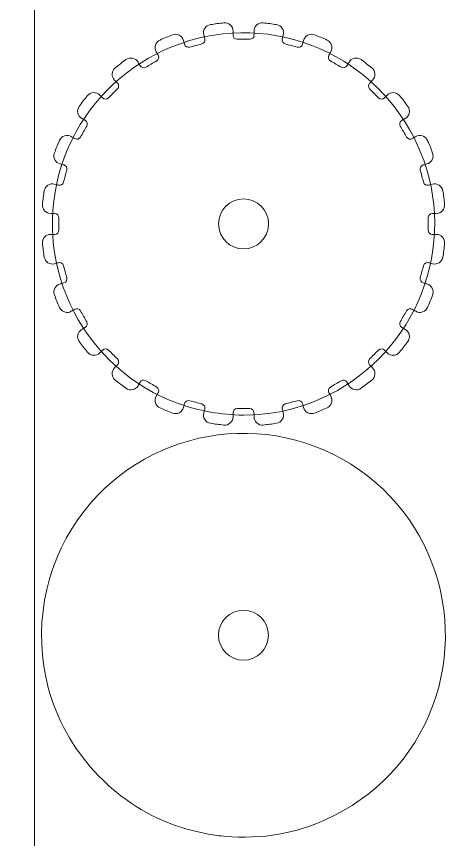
# Model space of a CAD drawing. Header units: centimetres. Extents: x -36.5 to 33.1, y -48.3 to 44.1.
# Drawn here: x -13.95 to -7.68, y -1.75 to 10.11 of the extents above; entities that cross this region are included whole.
import ezdxf

# ---------------------------------------------------------------- set-up
doc = ezdxf.new("R2010")
doc.units = ezdxf.units.CM
doc.header["$MEASUREMENT"] = 0
doc.layers.add('Camada 1', color=7, linetype='Continuous')

msp = doc.modelspace()

# ---------------------------------------------------------------- linework, layer by layer
at = {"layer": 'Camada 1', "color": 2, "lineweight": 20}
for points in [[(-36.4923, -13.5388), (-36.4923, -13.5388), (-13.6923, -13.5388), (-13.6923, -13.5388), (-13.6923, -13.5388), (-13.6923, -13.5388), (-13.6923, 21.2612), (-13.6923, 21.2612), (-13.6923, 21.2612), (-13.6923, 21.2612), (-36.4923, 21.2612), (-36.4923, 21.2612), (-36.4923, 21.2612), (-36.4923, 21.2612), (-36.4923, -13.5388), (-36.4923, -13.5388), (-36.4923, -13.5388), (-36.4923, -13.5388), (-36.4923, -13.5388), (-36.4923, -13.5388)], [(-13.6923, -13.5388), (-13.6923, -13.5388), (9.1077, -13.5388), (9.1077, -13.5388), (9.1077, -13.5388), (9.1077, -13.5388), (9.1077, 21.2612), (9.1077, 21.2612), (9.1077, 21.2612), (9.1077, 21.2612), (-13.6923, 21.2612), (-13.6923, 21.2612), (-13.6923, 21.2612), (-13.6923, 21.2612), (-13.6923, -13.5388), (-13.6923, -13.5388), (-13.6923, -13.5388), (-13.6923, -13.5388), (-13.6923, -13.5388), (-13.6923, -13.5388)]]:
    msp.add_open_spline(points, degree=3, knots=[0, 0, 0, 0, 0.16666667, 0.16666667, 0.16666667, 0.16666667, 0.33333333, 0.33333333, 0.33333333, 0.33333333, 0.5, 0.5, 0.5, 0.5, 0.66666667, 0.66666667, 0.66666667, 0.66666667, 1, 1, 1, 1], dxfattribs=at)
at = {"layer": 'Camada 1', "color": 140, "lineweight": 9}
msp.add_open_spline([(-11.16208, 4.40577), (-11.32554, 4.44226), (-11.46384, 4.4717), (-11.62416, 4.53021), (-11.62416, 4.53021), (-12.95998, 5.01777), (-13.71131, 6.45594), (-13.34044, 7.83276), (-13.34044, 7.83276), (-12.97033, 9.20672), (-11.60124, 10.07856), (-10.19975, 9.82932), (-10.19975, 9.82932), (-8.79989, 9.58038), (-7.81162, 8.29195), (-7.93733, 6.8752), (-7.93733, 6.8752), (-8.06288, 5.46028), (-9.25976, 4.36228), (-10.68091, 4.36315), (-10.68091, 4.36315), (-10.853, 4.36326), (-10.99471, 4.38348), (-11.16208, 4.40577)], degree=3, knots=[0, 0, 0, 0, 0.14285714, 0.14285714, 0.14285714, 0.14285714, 0.28571429, 0.28571429, 0.28571429, 0.28571429, 0.42857143, 0.42857143, 0.42857143, 0.42857143, 0.57142857, 0.57142857, 0.57142857, 0.57142857, 0.71428571, 0.71428571, 0.71428571, 0.71428571, 1, 1, 1, 1], dxfattribs=at)
at = {"layer": 'Camada 1', "color": 250, "lineweight": 9}
msp.add_open_spline([(-9.45127, 9.54854), (-9.44171, 9.56522), (-9.43216, 9.58192), (-9.4226, 9.5986), (-9.4226, 9.5986), (-9.40487, 9.62955), (-9.40157, 9.66133), (-9.41256, 9.69525), (-9.41256, 9.69525), (-9.42356, 9.7292), (-9.44485, 9.75296), (-9.47738, 9.76764), (-9.47738, 9.76764), (-9.5367, 9.7944), (-9.59686, 9.81932), (-9.65773, 9.84234), (-9.65773, 9.84234), (-9.69106, 9.85494), (-9.72302, 9.85316), (-9.75475, 9.83696), (-9.75475, 9.83696), (-9.78653, 9.82074), (-9.80663, 9.79594), (-9.81598, 9.76152), (-9.81598, 9.76152), (-9.821, 9.74298), (-9.82604, 9.72444), (-9.83107, 9.70588), (-9.83107, 9.70588), (-9.8397, 9.67405), (-9.87265, 9.65509), (-9.90451, 9.66362), (-9.90451, 9.66362), (-9.96298, 9.67928), (-10.02144, 9.69495), (-10.0799, 9.71061), (-10.0799, 9.71061), (-10.11176, 9.71914), (-10.13082, 9.75204), (-10.12238, 9.78392), (-10.12238, 9.78392), (-10.11746, 9.80251), (-10.11256, 9.82111), (-10.10764, 9.83971), (-10.10764, 9.83971), (-10.09853, 9.8742), (-10.10357, 9.90572), (-10.12297, 9.93565), (-10.12297, 9.93565), (-10.14238, 9.9656), (-10.16908, 9.98304), (-10.2043, 9.9888), (-10.2043, 9.9888), (-10.26853, 9.9993), (-10.33308, 10.0078), (-10.39784, 10.01428), (-10.39784, 10.01428), (-10.43329, 10.01782), (-10.46371, 10.00783), (-10.49017, 9.98397), (-10.49017, 9.98397), (-10.51667, 9.96006), (-10.52968, 9.93092), (-10.52978, 9.89523), (-10.52978, 9.89523), (-10.52984, 9.87602), (-10.5299, 9.8568), (-10.52996, 9.83757), (-10.52996, 9.83757), (-10.53007, 9.8046), (-10.55699, 9.77776), (-10.58996, 9.77776), (-10.58996, 9.77776), (-10.65049, 9.77776), (-10.71101, 9.77776), (-10.77154, 9.77776), (-10.77154, 9.77776), (-10.80451, 9.77776), (-10.83143, 9.8046), (-10.83154, 9.83757), (-10.83154, 9.83757), (-10.8316, 9.85681), (-10.83167, 9.87604), (-10.83173, 9.89528), (-10.83173, 9.89528), (-10.83185, 9.93097), (-10.84487, 9.96009), (-10.87136, 9.98398), (-10.87136, 9.98398), (-10.89781, 10.00784), (-10.92822, 10.01782), (-10.96367, 10.01428), (-10.96367, 10.01428), (-11.02843, 10.0078), (-11.09299, 9.9993), (-11.15723, 9.9888), (-11.15723, 9.9888), (-11.19245, 9.98305), (-11.21915, 9.96559), (-11.23856, 9.93565), (-11.23856, 9.93565), (-11.25796, 9.90572), (-11.263, 9.87418), (-11.25389, 9.83971), (-11.25389, 9.83971), (-11.24897, 9.82111), (-11.24406, 9.80251), (-11.23914, 9.78392), (-11.23914, 9.78392), (-11.2307, 9.75204), (-11.24976, 9.71916), (-11.28162, 9.71061), (-11.28162, 9.71061), (-11.34007, 9.69495), (-11.39854, 9.67928), (-11.45699, 9.66362), (-11.45699, 9.66362), (-11.48885, 9.65509), (-11.52179, 9.67404), (-11.53043, 9.70587), (-11.53043, 9.70587), (-11.53546, 9.72444), (-11.54051, 9.74301), (-11.54555, 9.76158), (-11.54555, 9.76158), (-11.5549, 9.79599), (-11.57501, 9.82076), (-11.60677, 9.83698), (-11.60677, 9.83698), (-11.6385, 9.85317), (-11.67046, 9.85495), (-11.70378, 9.84235), (-11.70378, 9.84235), (-11.76467, 9.81933), (-11.82482, 9.79441), (-11.88415, 9.76764), (-11.88415, 9.76764), (-11.91668, 9.75295), (-11.93796, 9.72918), (-11.94895, 9.69523), (-11.94895, 9.69523), (-11.95994, 9.6613), (-11.95663, 9.62953), (-11.9389, 9.59858), (-11.9389, 9.59858), (-11.92934, 9.5819), (-11.91978, 9.56521), (-11.91023, 9.54853), (-11.91023, 9.54853), (-11.89385, 9.51991), (-11.90374, 9.48324), (-11.93228, 9.46675), (-11.93228, 9.46675), (-11.9847, 9.43648), (-12.03712, 9.40622), (-12.08953, 9.37596), (-12.08953, 9.37596), (-12.11809, 9.35947), (-12.1548, 9.36924), (-12.17138, 9.39774), (-12.17138, 9.39774), (-12.18107, 9.41436), (-12.19074, 9.43098), (-12.20041, 9.44761), (-12.20041, 9.44761), (-12.21834, 9.47846), (-12.24419, 9.49718), (-12.27908, 9.50463), (-12.27908, 9.50463), (-12.31387, 9.51206), (-12.34531, 9.50548), (-12.3742, 9.48471), (-12.3742, 9.48471), (-12.42704, 9.44671), (-12.4787, 9.40706), (-12.52908, 9.36585), (-12.52908, 9.36585), (-12.55669, 9.34327), (-12.57109, 9.31479), (-12.57293, 9.27916), (-12.57293, 9.27916), (-12.57475, 9.24363), (-12.56328, 9.21364), (-12.53821, 9.18841), (-12.53821, 9.18841), (-12.52466, 9.17478), (-12.51113, 9.16113), (-12.49758, 9.14751), (-12.49758, 9.14751), (-12.47431, 9.12412), (-12.47436, 9.0861), (-12.49769, 9.06277), (-12.49769, 9.06277), (-12.54049, 9.01998), (-12.58328, 8.97718), (-12.62608, 8.93438), (-12.62608, 8.93438), (-12.64939, 8.91106), (-12.68738, 8.91099), (-12.71078, 8.93422), (-12.71078, 8.93422), (-12.72444, 8.94778), (-12.7381, 8.96134), (-12.75174, 8.9749), (-12.75174, 8.9749), (-12.77699, 8.99997), (-12.80698, 9.01143), (-12.8425, 9.00961), (-12.8425, 9.00961), (-12.87814, 9.00776), (-12.9066, 8.99336), (-12.9292, 8.96574), (-12.9292, 8.96574), (-12.97039, 8.91536), (-13.01003, 8.86371), (-13.04802, 8.81086), (-13.04802, 8.81086), (-13.06879, 8.78198), (-13.07537, 8.75055), (-13.06794, 8.71576), (-13.06794, 8.71576), (-13.06049, 8.68087), (-13.04177, 8.65503), (-13.01092, 8.63709), (-13.01092, 8.63709), (-12.9943, 8.62742), (-12.97766, 8.61775), (-12.96104, 8.60806), (-12.96104, 8.60806), (-12.93254, 8.59148), (-12.92278, 8.55476), (-12.93926, 8.5262), (-12.93926, 8.5262), (-12.96953, 8.4738), (-12.99979, 8.42139), (-13.03006, 8.36898), (-13.03006, 8.36898), (-13.04654, 8.34042), (-13.08323, 8.33052), (-13.11185, 8.34692), (-13.11185, 8.34692), (-13.12854, 8.35648), (-13.14523, 8.36605), (-13.16194, 8.37561), (-13.16194, 8.37561), (-13.19287, 8.39334), (-13.22464, 8.39665), (-13.25856, 8.38566), (-13.25856, 8.38566), (-13.2925, 8.37465), (-13.31627, 8.35338), (-13.33096, 8.32084), (-13.33096, 8.32084), (-13.35773, 8.26153), (-13.38264, 8.20136), (-13.40566, 8.14048), (-13.40566, 8.14048), (-13.41827, 8.10717), (-13.41649, 8.07519), (-13.40029, 8.04346), (-13.40029, 8.04346), (-13.38407, 8.01168), (-13.35928, 7.99156), (-13.32484, 7.98222), (-13.32484, 7.98222), (-13.30628, 7.97719), (-13.28772, 7.97215), (-13.26916, 7.96711), (-13.26916, 7.96711), (-13.23734, 7.95847), (-13.2184, 7.92553), (-13.22693, 7.89368), (-13.22693, 7.89368), (-13.24259, 7.83522), (-13.25826, 7.77676), (-13.27392, 7.7183), (-13.27392, 7.7183), (-13.28245, 7.68645), (-13.31533, 7.6674), (-13.34722, 7.67582), (-13.34722, 7.67582), (-13.36582, 7.68074), (-13.38443, 7.68565), (-13.40304, 7.69057), (-13.40304, 7.69057), (-13.43752, 7.69968), (-13.46904, 7.69464), (-13.49897, 7.67523), (-13.49897, 7.67523), (-13.52892, 7.65583), (-13.54636, 7.62913), (-13.55212, 7.59391), (-13.55212, 7.59391), (-13.56262, 7.52967), (-13.57112, 7.46512), (-13.5776, 7.40036), (-13.5776, 7.40036), (-13.58114, 7.36491), (-13.57115, 7.33449), (-13.54729, 7.30803), (-13.54729, 7.30803), (-13.52338, 7.28154), (-13.49424, 7.26853), (-13.45855, 7.26842), (-13.45855, 7.26842), (-13.43933, 7.26836), (-13.4201, 7.2683), (-13.40088, 7.26824), (-13.40088, 7.26824), (-13.3679, 7.26813), (-13.34107, 7.24122), (-13.34107, 7.20824), (-13.34107, 7.20824), (-13.34107, 7.14771), (-13.34107, 7.08718), (-13.34107, 7.02666), (-13.34107, 7.02666), (-13.34107, 6.99368), (-13.3679, 6.96676), (-13.40088, 6.96666), (-13.40088, 6.96666), (-13.42013, 6.9666), (-13.43936, 6.96652), (-13.4586, 6.96646), (-13.4586, 6.96646), (-13.49428, 6.96634), (-13.52341, 6.95334), (-13.5473, 6.92684), (-13.5473, 6.92684), (-13.57115, 6.90038), (-13.58114, 6.86997), (-13.5776, 6.83452), (-13.5776, 6.83452), (-13.57112, 6.76976), (-13.56262, 6.70521), (-13.55212, 6.64098), (-13.55212, 6.64098), (-13.54636, 6.60576), (-13.52892, 6.57906), (-13.49897, 6.55965), (-13.49897, 6.55965), (-13.46904, 6.54025), (-13.43752, 6.53521), (-13.40304, 6.54432), (-13.40304, 6.54432), (-13.38443, 6.54924), (-13.36582, 6.55414), (-13.34722, 6.55906), (-13.34722, 6.55906), (-13.31533, 6.56749), (-13.28245, 6.54843), (-13.27392, 6.51658), (-13.27392, 6.51658), (-13.25826, 6.45812), (-13.24259, 6.39966), (-13.22693, 6.3412), (-13.22693, 6.3412), (-13.2184, 6.30934), (-13.23734, 6.2764), (-13.26918, 6.26776), (-13.26918, 6.26776), (-13.28774, 6.26274), (-13.30632, 6.25768), (-13.32488, 6.25264), (-13.32488, 6.25264), (-13.3593, 6.2433), (-13.38407, 6.22318), (-13.40029, 6.19142), (-13.40029, 6.19142), (-13.41648, 6.15969), (-13.41826, 6.12774), (-13.40566, 6.09441), (-13.40566, 6.09441), (-13.38264, 6.03352), (-13.35772, 5.97337), (-13.33094, 5.91404), (-13.33094, 5.91404), (-13.31626, 5.88151), (-13.29248, 5.86023), (-13.25854, 5.84924), (-13.25854, 5.84924), (-13.22461, 5.83825), (-13.19284, 5.84156), (-13.16189, 5.8593), (-13.16189, 5.8593), (-13.14521, 5.86885), (-13.12852, 5.87841), (-13.11184, 5.88796), (-13.11184, 5.88796), (-13.08322, 5.90434), (-13.04654, 5.89446), (-13.03006, 5.8659), (-13.03006, 5.8659), (-12.99979, 5.81348), (-12.96953, 5.76106), (-12.93926, 5.70865), (-12.93926, 5.70865), (-12.92278, 5.68009), (-12.93254, 5.64338), (-12.96104, 5.6268), (-12.96104, 5.6268), (-12.97766, 5.61711), (-12.9943, 5.60744), (-13.01092, 5.59777), (-13.01092, 5.59777), (-13.04177, 5.57983), (-13.0605, 5.55399), (-13.06795, 5.51908), (-13.06795, 5.51908), (-13.07538, 5.4843), (-13.06878, 5.45287), (-13.04801, 5.42398), (-13.04801, 5.42398), (-13.01002, 5.37114), (-12.97039, 5.31948), (-12.92917, 5.26911), (-12.92917, 5.26911), (-12.90658, 5.2415), (-12.8781, 5.22711), (-12.84247, 5.22526), (-12.84247, 5.22526), (-12.80695, 5.22344), (-12.77698, 5.23491), (-12.75174, 5.25997), (-12.75174, 5.25997), (-12.73808, 5.27353), (-12.72444, 5.28709), (-12.71078, 5.30065), (-12.71078, 5.30065), (-12.68738, 5.32388), (-12.64939, 5.32381), (-12.62608, 5.3005), (-12.62608, 5.3005), (-12.58328, 5.2577), (-12.54048, 5.21491), (-12.49769, 5.1721), (-12.49769, 5.1721), (-12.47436, 5.14878), (-12.47431, 5.11076), (-12.49758, 5.08737), (-12.49758, 5.08737), (-12.51113, 5.07375), (-12.52466, 5.06011), (-12.53821, 5.04648), (-12.53821, 5.04648), (-12.56328, 5.02124), (-12.57475, 4.99125), (-12.57293, 4.95572), (-12.57293, 4.95572), (-12.57109, 4.92009), (-12.55669, 4.89162), (-12.52908, 4.86903), (-12.52908, 4.86903), (-12.4787, 4.82782), (-12.42704, 4.78818), (-12.3742, 4.75017), (-12.3742, 4.75017), (-12.34531, 4.7294), (-12.31387, 4.72282), (-12.27908, 4.73025), (-12.27908, 4.73025), (-12.24419, 4.7377), (-12.21834, 4.75642), (-12.20041, 4.78728), (-12.20041, 4.78728), (-12.19074, 4.80391), (-12.18107, 4.82053), (-12.17138, 4.83715), (-12.17138, 4.83715), (-12.1548, 4.86565), (-12.11809, 4.87542), (-12.08953, 4.85893), (-12.08953, 4.85893), (-12.03712, 4.82866), (-11.98471, 4.7984), (-11.9323, 4.76814), (-11.9323, 4.76814), (-11.90374, 4.75165), (-11.89385, 4.71498), (-11.91023, 4.68636), (-11.91023, 4.68636), (-11.91978, 4.66968), (-11.92934, 4.65298), (-11.9389, 4.6363), (-11.9389, 4.6363), (-11.95663, 4.60536), (-11.95994, 4.57358), (-11.94895, 4.53966), (-11.94895, 4.53966), (-11.93796, 4.5057), (-11.91668, 4.48194), (-11.88415, 4.46725), (-11.88415, 4.46725), (-11.82484, 4.44048), (-11.76467, 4.41558), (-11.70379, 4.39255), (-11.70379, 4.39255), (-11.67048, 4.37995), (-11.63851, 4.38171), (-11.6068, 4.3979), (-11.6068, 4.3979), (-11.57502, 4.41412), (-11.55491, 4.43889), (-11.54555, 4.47332), (-11.54555, 4.47332), (-11.5405, 4.49188), (-11.53546, 4.51045), (-11.53043, 4.52901), (-11.53043, 4.52901), (-11.52179, 4.56085), (-11.48885, 4.5798), (-11.45699, 4.57126), (-11.45699, 4.57126), (-11.39854, 4.5556), (-11.34008, 4.53993), (-11.28162, 4.52427), (-11.28162, 4.52427), (-11.24976, 4.51573), (-11.2307, 4.48285), (-11.23914, 4.45096), (-11.23914, 4.45096), (-11.24406, 4.43238), (-11.24897, 4.41379), (-11.25389, 4.39519), (-11.25389, 4.39519), (-11.26301, 4.36071), (-11.25796, 4.32918), (-11.23855, 4.29925), (-11.23855, 4.29925), (-11.21915, 4.26931), (-11.19245, 4.25185), (-11.15724, 4.2461), (-11.15724, 4.2461), (-11.09299, 4.2356), (-11.02843, 4.22709), (-10.96367, 4.22061), (-10.96367, 4.22061), (-10.92822, 4.21707), (-10.89781, 4.22706), (-10.87136, 4.25091), (-10.87136, 4.25091), (-10.84487, 4.2748), (-10.83185, 4.30393), (-10.83173, 4.33962), (-10.83173, 4.33962), (-10.83167, 4.35885), (-10.8316, 4.37809), (-10.83154, 4.39732), (-10.83154, 4.39732), (-10.83143, 4.4303), (-10.80451, 4.45713), (-10.77154, 4.45713), (-10.77154, 4.45713), (-10.71102, 4.45713), (-10.65049, 4.45713), (-10.58998, 4.45713), (-10.58998, 4.45713), (-10.55701, 4.45713), (-10.5301, 4.43032), (-10.52998, 4.39736), (-10.52998, 4.39736), (-10.5299, 4.37812), (-10.52984, 4.35889), (-10.52978, 4.33966), (-10.52978, 4.33966), (-10.52968, 4.30398), (-10.51667, 4.27484), (-10.49017, 4.25092), (-10.49017, 4.25092), (-10.46371, 4.22707), (-10.43329, 4.21707), (-10.39784, 4.22061), (-10.39784, 4.22061), (-10.33308, 4.22709), (-10.26852, 4.2356), (-10.20428, 4.2461), (-10.20428, 4.2461), (-10.16908, 4.25185), (-10.14238, 4.26931), (-10.12297, 4.29925), (-10.12297, 4.29925), (-10.10357, 4.32918), (-10.09852, 4.36071), (-10.10764, 4.39519), (-10.10764, 4.39519), (-10.11256, 4.41379), (-10.11746, 4.43238), (-10.12238, 4.45096), (-10.12238, 4.45096), (-10.13082, 4.48285), (-10.11176, 4.51574), (-10.0799, 4.52427), (-10.0799, 4.52427), (-10.02144, 4.53993), (-9.96298, 4.5556), (-9.90451, 4.57126), (-9.90451, 4.57126), (-9.87265, 4.5798), (-9.8397, 4.56084), (-9.83107, 4.529), (-9.83107, 4.529), (-9.82604, 4.51045), (-9.821, 4.49191), (-9.81598, 4.47337), (-9.81598, 4.47337), (-9.80663, 4.43892), (-9.78652, 4.41415), (-9.75473, 4.39792), (-9.75473, 4.39792), (-9.723, 4.38172), (-9.69103, 4.37996), (-9.65771, 4.39256), (-9.65771, 4.39256), (-9.59684, 4.41558), (-9.5367, 4.4405), (-9.47738, 4.46725), (-9.47738, 4.46725), (-9.44485, 4.48191), (-9.42356, 4.50568), (-9.41256, 4.53963), (-9.41256, 4.53963), (-9.40157, 4.57356), (-9.40487, 4.60533), (-9.4226, 4.63628), (-9.4226, 4.63628), (-9.43216, 4.65296), (-9.44171, 4.66966), (-9.45127, 4.68634), (-9.45127, 4.68634), (-9.46768, 4.71496), (-9.45778, 4.75165), (-9.42922, 4.76814), (-9.42922, 4.76814), (-9.3768, 4.7984), (-9.3244, 4.82866), (-9.27198, 4.85893), (-9.27198, 4.85893), (-9.24343, 4.87542), (-9.20672, 4.86565), (-9.19013, 4.83716), (-9.19013, 4.83716), (-9.18044, 4.82053), (-9.17077, 4.80388), (-9.16109, 4.78725), (-9.16109, 4.78725), (-9.14314, 4.75641), (-9.1173, 4.73769), (-9.0824, 4.73025), (-9.0824, 4.73025), (-9.04762, 4.72282), (-9.0162, 4.72942), (-8.98732, 4.75018), (-8.98732, 4.75018), (-8.93447, 4.78818), (-8.88282, 4.82781), (-8.83244, 4.86903), (-8.83244, 4.86903), (-8.80483, 4.89162), (-8.79043, 4.92009), (-8.7886, 4.95572), (-8.7886, 4.95572), (-8.78677, 4.99125), (-8.79824, 5.02124), (-8.82331, 5.04648), (-8.82331, 5.04648), (-8.83686, 5.06012), (-8.85041, 5.07375), (-8.86396, 5.08738), (-8.86396, 5.08738), (-8.88721, 5.11078), (-8.88715, 5.14879), (-8.86384, 5.17212), (-8.86384, 5.17212), (-8.82103, 5.21491), (-8.77823, 5.25771), (-8.73544, 5.30052), (-8.73544, 5.30052), (-8.71211, 5.32384), (-8.67408, 5.32389), (-8.65069, 5.30062), (-8.65069, 5.30062), (-8.63706, 5.28706), (-8.62342, 5.27352), (-8.60977, 5.25997), (-8.60977, 5.25997), (-8.58454, 5.23491), (-8.55456, 5.22344), (-8.51904, 5.22526), (-8.51904, 5.22526), (-8.48341, 5.22711), (-8.45494, 5.2415), (-8.43234, 5.26911), (-8.43234, 5.26911), (-8.39112, 5.31949), (-8.35146, 5.37115), (-8.31347, 5.42401), (-8.31347, 5.42401), (-8.29271, 5.45289), (-8.28614, 5.48432), (-8.29357, 5.51911), (-8.29357, 5.51911), (-8.30102, 5.554), (-8.31974, 5.57983), (-8.3506, 5.59777), (-8.3506, 5.59777), (-8.36722, 5.60744), (-8.38384, 5.61711), (-8.40046, 5.6268), (-8.40046, 5.6268), (-8.42896, 5.64338), (-8.43872, 5.68009), (-8.42224, 5.70865), (-8.42224, 5.70865), (-8.39197, 5.76106), (-8.36172, 5.81348), (-8.33146, 5.8659), (-8.33146, 5.8659), (-8.31497, 5.89446), (-8.27827, 5.90436), (-8.24965, 5.88795), (-8.24965, 5.88795), (-8.23296, 5.87838), (-8.21627, 5.86882), (-8.19956, 5.85926), (-8.19956, 5.85926), (-8.16862, 5.84155), (-8.13686, 5.83825), (-8.10294, 5.84924), (-8.10294, 5.84924), (-8.069, 5.86024), (-8.04523, 5.88152), (-8.03056, 5.91404), (-8.03056, 5.91404), (-8.0038, 5.97336), (-7.9789, 6.03352), (-7.95587, 6.0944), (-7.95587, 6.0944), (-7.94327, 6.12771), (-7.94503, 6.15968), (-7.96122, 6.1914), (-7.96122, 6.1914), (-7.97744, 6.22317), (-8.00221, 6.24328), (-8.03664, 6.25264), (-8.03664, 6.25264), (-8.0552, 6.2577), (-8.07377, 6.26274), (-8.09233, 6.26778), (-8.09233, 6.26778), (-8.12416, 6.27642), (-8.1431, 6.30934), (-8.13457, 6.3412), (-8.13457, 6.3412), (-8.11891, 6.39966), (-8.10325, 6.45812), (-8.08759, 6.51658), (-8.08759, 6.51658), (-8.07906, 6.54843), (-8.04618, 6.56749), (-8.0143, 6.55906), (-8.0143, 6.55906), (-7.9957, 6.55414), (-7.97708, 6.54924), (-7.95847, 6.54432), (-7.95847, 6.54432), (-7.924, 6.53521), (-7.89247, 6.54025), (-7.86254, 6.55965), (-7.86254, 6.55965), (-7.83259, 6.57906), (-7.81516, 6.60576), (-7.8094, 6.64098), (-7.8094, 6.64098), (-7.7989, 6.70521), (-7.79039, 6.76976), (-7.78391, 6.83452), (-7.78391, 6.83452), (-7.78037, 6.86997), (-7.79036, 6.90038), (-7.81421, 6.92684), (-7.81421, 6.92684), (-7.8381, 6.95334), (-7.86724, 6.96634), (-7.90291, 6.96646), (-7.90291, 6.96646), (-7.92215, 6.96652), (-7.94138, 6.9666), (-7.96063, 6.96666), (-7.96063, 6.96666), (-7.99361, 6.96676), (-8.02044, 6.99368), (-8.02044, 7.02666), (-8.02044, 7.02666), (-8.02044, 7.08718), (-8.02044, 7.1477), (-8.02044, 7.20823), (-8.02044, 7.20823), (-8.02044, 7.24119), (-7.99363, 7.26811), (-7.96067, 7.26823), (-7.96067, 7.26823), (-7.94143, 7.2683), (-7.9222, 7.26836), (-7.90297, 7.26842), (-7.90297, 7.26842), (-7.86728, 7.26853), (-7.83815, 7.28154), (-7.81423, 7.30803), (-7.81423, 7.30803), (-7.79038, 7.33449), (-7.78038, 7.36491), (-7.78392, 7.40036), (-7.78392, 7.40036), (-7.7904, 7.46514), (-7.7989, 7.5297), (-7.80941, 7.59393), (-7.80941, 7.59393), (-7.81518, 7.62915), (-7.83264, 7.65584), (-7.86258, 7.67524), (-7.86258, 7.67524), (-7.8925, 7.69465), (-7.92403, 7.69968), (-7.9585, 7.69057), (-7.9585, 7.69057), (-7.9771, 7.68565), (-7.9957, 7.68074), (-8.01428, 7.67582), (-8.01428, 7.67582), (-8.04617, 7.66738), (-8.07906, 7.68644), (-8.08759, 7.7183), (-8.08759, 7.7183), (-8.10325, 7.77676), (-8.11891, 7.83523), (-8.13457, 7.89368), (-8.13457, 7.89368), (-8.1431, 7.92554), (-8.12414, 7.95848), (-8.09231, 7.96712), (-8.09231, 7.96712), (-8.07444, 7.97197), (-8.05657, 7.97682), (-8.0387, 7.98166), (-8.0387, 7.98166), (-8.00435, 7.991), (-7.97963, 8.01103), (-7.96338, 8.04271), (-7.96338, 8.04271), (-7.94716, 8.07433), (-7.94531, 8.1062), (-7.95775, 8.13949), (-7.95775, 8.13949), (-7.97161, 8.17653), (-7.98545, 8.21359), (-7.9993, 8.25063), (-7.9993, 8.25063), (-8.00041, 8.25361), (-8.00161, 8.25649), (-8.00296, 8.25937), (-8.00296, 8.25937), (-8.01265, 8.28014), (-8.02234, 8.30092), (-8.03202, 8.32171), (-8.03202, 8.32171), (-8.047, 8.35381), (-8.07076, 8.37466), (-8.10451, 8.38538), (-8.10451, 8.38538), (-8.13823, 8.39608), (-8.16973, 8.39271), (-8.20043, 8.37513), (-8.20043, 8.37513), (-8.21684, 8.36572), (-8.23325, 8.35633), (-8.24966, 8.34692), (-8.24966, 8.34692), (-8.27827, 8.33052), (-8.31497, 8.34042), (-8.33146, 8.36898), (-8.33146, 8.36898), (-8.36172, 8.42138), (-8.39197, 8.4738), (-8.42224, 8.5262), (-8.42224, 8.5262), (-8.43872, 8.55476), (-8.42896, 8.59147), (-8.40047, 8.60806), (-8.40047, 8.60806), (-8.38384, 8.61775), (-8.36719, 8.62743), (-8.35056, 8.63712), (-8.35056, 8.63712), (-8.31972, 8.65506), (-8.30099, 8.68089), (-8.29355, 8.71579), (-8.29355, 8.71579), (-8.28612, 8.75058), (-8.29272, 8.782), (-8.31348, 8.81088), (-8.31348, 8.81088), (-8.35147, 8.86374), (-8.39112, 8.9154), (-8.43234, 8.96576), (-8.43234, 8.96576), (-8.45494, 8.99337), (-8.48341, 9.00776), (-8.51904, 9.00961), (-8.51904, 9.00961), (-8.55456, 9.01143), (-8.58454, 8.99996), (-8.60977, 8.9749), (-8.60977, 8.9749), (-8.62343, 8.96134), (-8.63707, 8.94778), (-8.65073, 8.93422), (-8.65073, 8.93422), (-8.67413, 8.91099), (-8.71212, 8.91106), (-8.73544, 8.93437), (-8.73544, 8.93437), (-8.77823, 8.97717), (-8.82103, 9.01998), (-8.86384, 9.06277), (-8.86384, 9.06277), (-8.88715, 9.0861), (-8.88721, 9.1241), (-8.86396, 9.1475), (-8.86396, 9.1475), (-8.85041, 9.16113), (-8.83686, 9.17476), (-8.82331, 9.18841), (-8.82331, 9.18841), (-8.79824, 9.21364), (-8.78677, 9.24363), (-8.7886, 9.27916), (-8.7886, 9.27916), (-8.79043, 9.31479), (-8.80483, 9.34327), (-8.83244, 9.36585), (-8.83244, 9.36585), (-8.88282, 9.40707), (-8.93447, 9.44671), (-8.98732, 9.4847), (-8.98732, 9.4847), (-9.0162, 9.50546), (-9.04762, 9.51206), (-9.0824, 9.50463), (-9.0824, 9.50463), (-9.1173, 9.49719), (-9.14314, 9.47847), (-9.16109, 9.44763), (-9.16109, 9.44763), (-9.17077, 9.431), (-9.18044, 9.41436), (-9.19013, 9.39772), (-9.19013, 9.39772), (-9.20672, 9.36924), (-9.24343, 9.35947), (-9.27198, 9.37596), (-9.27198, 9.37596), (-9.3244, 9.40622), (-9.3768, 9.43648), (-9.42922, 9.46675), (-9.42922, 9.46675), (-9.45778, 9.48324), (-9.46768, 9.51992), (-9.45127, 9.54854)], degree=3, knots=[0, 0, 0, 0, 0.00411523, 0.00411523, 0.00411523, 0.00411523, 0.00823045, 0.00823045, 0.00823045, 0.00823045, 0.01234568, 0.01234568, 0.01234568, 0.01234568, 0.01646091, 0.01646091, 0.01646091, 0.01646091, 0.02057613, 0.02057613, 0.02057613, 0.02057613, 0.02469136, 0.02469136, 0.02469136, 0.02469136, 0.02880658, 0.02880658, 0.02880658, 0.02880658, 0.03292181, 0.03292181, 0.03292181, 0.03292181, 0.03703704, 0.03703704, 0.03703704, 0.03703704, 0.04115226, 0.04115226, 0.04115226, 0.04115226, 0.04526749, 0.04526749, 0.04526749, 0.04526749, 0.04938272, 0.04938272, 0.04938272, 0.04938272, 0.05349794, 0.05349794, 0.05349794, 0.05349794, 0.05761317, 0.05761317, 0.05761317, 0.05761317, 0.0617284, 0.0617284, 0.0617284, 0.0617284, 0.06584362, 0.06584362, 0.06584362, 0.06584362, 0.06995885, 0.06995885, 0.06995885, 0.06995885, 0.07407407, 0.07407407, 0.07407407, 0.07407407, 0.0781893, 0.0781893, 0.0781893, 0.0781893, 0.08230453, 0.08230453, 0.08230453, 0.08230453, 0.08641975, 0.08641975, 0.08641975, 0.08641975, 0.09053498, 0.09053498, 0.09053498, 0.09053498, 0.09465021, 0.09465021, 0.09465021, 0.09465021, 0.09876543, 0.09876543, 0.09876543, 0.09876543, 0.10288066, 0.10288066, 0.10288066, 0.10288066, 0.10699588, 0.10699588, 0.10699588, 0.10699588, 0.11111111, 0.11111111, 0.11111111, 0.11111111, 0.11522634, 0.11522634, 0.11522634, 0.11522634, 0.11934156, 0.11934156, 0.11934156, 0.11934156, 0.12345679, 0.12345679, 0.12345679, 0.12345679, 0.12757202, 0.12757202, 0.12757202, 0.12757202, 0.13168724, 0.13168724, 0.13168724, 0.13168724, 0.13580247, 0.13580247, 0.13580247, 0.13580247, 0.1399177, 0.1399177, 0.1399177, 0.1399177, 0.14403292, 0.14403292, 0.14403292, 0.14403292, 0.14814815, 0.14814815, 0.14814815, 0.14814815, 0.15226337, 0.15226337, 0.15226337, 0.15226337, 0.1563786, 0.1563786, 0.1563786, 0.1563786, 0.16049383, 0.16049383, 0.16049383, 0.16049383, 0.16460905, 0.16460905, 0.16460905, 0.16460905, 0.16872428, 0.16872428, 0.16872428, 0.16872428, 0.17283951, 0.17283951, 0.17283951, 0.17283951, 0.17695473, 0.17695473, 0.17695473, 0.17695473, 0.18106996, 0.18106996, 0.18106996, 0.18106996, 0.18518519, 0.18518519, 0.18518519, 0.18518519, 0.18930041, 0.18930041, 0.18930041, 0.18930041, 0.19341564, 0.19341564, 0.19341564, 0.19341564, 0.19753086, 0.19753086, 0.19753086, 0.19753086, 0.20164609, 0.20164609, 0.20164609, 0.20164609, 0.20576132, 0.20576132, 0.20576132, 0.20576132, 0.20987654, 0.20987654, 0.20987654, 0.20987654, 0.21399177, 0.21399177, 0.21399177, 0.21399177, 0.218107, 0.218107, 0.218107, 0.218107, 0.22222222, 0.22222222, 0.22222222, 0.22222222, 0.22633745, 0.22633745, 0.22633745, 0.22633745, 0.23045267, 0.23045267, 0.23045267, 0.23045267, 0.2345679, 0.2345679, 0.2345679, 0.2345679, 0.23868313, 0.23868313, 0.23868313, 0.23868313, 0.24279835, 0.24279835, 0.24279835, 0.24279835, 0.24691358, 0.24691358, 0.24691358, 0.24691358, 0.25102881, 0.25102881, 0.25102881, 0.25102881, 0.25514403, 0.25514403, 0.25514403, 0.25514403, 0.25925926, 0.25925926, 0.25925926, 0.25925926, 0.26337449, 0.26337449, 0.26337449, 0.26337449, 0.26748971, 0.26748971, 0.26748971, 0.26748971, 0.27160494, 0.27160494, 0.27160494, 0.27160494, 0.27572016, 0.27572016, 0.27572016, 0.27572016, 0.27983539, 0.27983539, 0.27983539, 0.27983539, 0.28395062, 0.28395062, 0.28395062, 0.28395062, 0.28806584, 0.28806584, 0.28806584, 0.28806584, 0.29218107, 0.29218107, 0.29218107, 0.29218107, 0.2962963, 0.2962963, 0.2962963, 0.2962963, 0.30041152, 0.30041152, 0.30041152, 0.30041152, 0.30452675, 0.30452675, 0.30452675, 0.30452675, 0.30864198, 0.30864198, 0.30864198, 0.30864198, 0.3127572, 0.3127572, 0.3127572, 0.3127572, 0.31687243, 0.31687243, 0.31687243, 0.31687243, 0.32098765, 0.32098765, 0.32098765, 0.32098765, 0.32510288, 0.32510288, 0.32510288, 0.32510288, 0.32921811, 0.32921811, 0.32921811, 0.32921811, 0.33333333, 0.33333333, 0.33333333, 0.33333333, 0.33744856, 0.33744856, 0.33744856, 0.33744856, 0.34156379, 0.34156379, 0.34156379, 0.34156379, 0.34567901, 0.34567901, 0.34567901, 0.34567901, 0.34979424, 0.34979424, 0.34979424, 0.34979424, 0.35390947, 0.35390947, 0.35390947, 0.35390947, 0.35802469, 0.35802469, 0.35802469, 0.35802469, 0.36213992, 0.36213992, 0.36213992, 0.36213992, 0.36625514, 0.36625514, 0.36625514, 0.36625514, 0.37037037, 0.37037037, 0.37037037, 0.37037037, 0.3744856, 0.3744856, 0.3744856, 0.3744856, 0.37860082, 0.37860082, 0.37860082, 0.37860082, 0.38271605, 0.38271605, 0.38271605, 0.38271605, 0.38683128, 0.38683128, 0.38683128, 0.38683128, 0.3909465, 0.3909465, 0.3909465, 0.3909465, 0.39506173, 0.39506173, 0.39506173, 0.39506173, 0.39917695, 0.39917695, 0.39917695, 0.39917695, 0.40329218, 0.40329218, 0.40329218, 0.40329218, 0.40740741, 0.40740741, 0.40740741, 0.40740741, 0.41152263, 0.41152263, 0.41152263, 0.41152263, 0.41563786, 0.41563786, 0.41563786, 0.41563786, 0.41975309, 0.41975309, 0.41975309, 0.41975309, 0.42386831, 0.42386831, 0.42386831, 0.42386831, 0.42798354, 0.42798354, 0.42798354, 0.42798354, 0.43209877, 0.43209877, 0.43209877, 0.43209877, 0.43621399, 0.43621399, 0.43621399, 0.43621399, 0.44032922, 0.44032922, 0.44032922, 0.44032922, 0.44444444, 0.44444444, 0.44444444, 0.44444444, 0.44855967, 0.44855967, 0.44855967, 0.44855967, 0.4526749, 0.4526749, 0.4526749, 0.4526749, 0.45679012, 0.45679012, 0.45679012, 0.45679012, 0.46090535, 0.46090535, 0.46090535, 0.46090535, 0.46502058, 0.46502058, 0.46502058, 0.46502058, 0.4691358, 0.4691358, 0.4691358, 0.4691358, 0.47325103, 0.47325103, 0.47325103, 0.47325103, 0.47736626, 0.47736626, 0.47736626, 0.47736626, 0.48148148, 0.48148148, 0.48148148, 0.48148148, 0.48559671, 0.48559671, 0.48559671, 0.48559671, 0.48971193, 0.48971193, 0.48971193, 0.48971193, 0.49382716, 0.49382716, 0.49382716, 0.49382716, 0.49794239, 0.49794239, 0.49794239, 0.49794239, 0.50205761, 0.50205761, 0.50205761, 0.50205761, 0.50617284, 0.50617284, 0.50617284, 0.50617284, 0.51028807, 0.51028807, 0.51028807, 0.51028807, 0.51440329, 0.51440329, 0.51440329, 0.51440329, 0.51851852, 0.51851852, 0.51851852, 0.51851852, 0.52263374, 0.52263374, 0.52263374, 0.52263374, 0.52674897, 0.52674897, 0.52674897, 0.52674897, 0.5308642, 0.5308642, 0.5308642, 0.5308642, 0.53497942, 0.53497942, 0.53497942, 0.53497942, 0.53909465, 0.53909465, 0.53909465, 0.53909465, 0.54320988, 0.54320988, 0.54320988, 0.54320988, 0.5473251, 0.5473251, 0.5473251, 0.5473251, 0.55144033, 0.55144033, 0.55144033, 0.55144033, 0.55555556, 0.55555556, 0.55555556, 0.55555556, 0.55967078, 0.55967078, 0.55967078, 0.55967078, 0.56378601, 0.56378601, 0.56378601, 0.56378601, 0.56790123, 0.56790123, 0.56790123, 0.56790123, 0.57201646, 0.57201646, 0.57201646, 0.57201646, 0.57613169, 0.57613169, 0.57613169, 0.57613169, 0.58024691, 0.58024691, 0.58024691, 0.58024691, 0.58436214, 0.58436214, 0.58436214, 0.58436214, 0.58847737, 0.58847737, 0.58847737, 0.58847737, 0.59259259, 0.59259259, 0.59259259, 0.59259259, 0.59670782, 0.59670782, 0.59670782, 0.59670782, 0.60082305, 0.60082305, 0.60082305, 0.60082305, 0.60493827, 0.60493827, 0.60493827, 0.60493827, 0.6090535, 0.6090535, 0.6090535, 0.6090535, 0.61316872, 0.61316872, 0.61316872, 0.61316872, 0.61728395, 0.61728395, 0.61728395, 0.61728395, 0.62139918, 0.62139918, 0.62139918, 0.62139918, 0.6255144, 0.6255144, 0.6255144, 0.6255144, 0.62962963, 0.62962963, 0.62962963, 0.62962963, 0.63374486, 0.63374486, 0.63374486, 0.63374486, 0.63786008, 0.63786008, 0.63786008, 0.63786008, 0.64197531, 0.64197531, 0.64197531, 0.64197531, 0.64609053, 0.64609053, 0.64609053, 0.64609053, 0.65020576, 0.65020576, 0.65020576, 0.65020576, 0.65432099, 0.65432099, 0.65432099, 0.65432099, 0.65843621, 0.65843621, 0.65843621, 0.65843621, 0.66255144, 0.66255144, 0.66255144, 0.66255144, 0.66666667, 0.66666667, 0.66666667, 0.66666667, 0.67078189, 0.67078189, 0.67078189, 0.67078189, 0.67489712, 0.67489712, 0.67489712, 0.67489712, 0.67901235, 0.67901235, 0.67901235, 0.67901235, 0.68312757, 0.68312757, 0.68312757, 0.68312757, 0.6872428, 0.6872428, 0.6872428, 0.6872428, 0.69135802, 0.69135802, 0.69135802, 0.69135802, 0.69547325, 0.69547325, 0.69547325, 0.69547325, 0.69958848, 0.69958848, 0.69958848, 0.69958848, 0.7037037, 0.7037037, 0.7037037, 0.7037037, 0.70781893, 0.70781893, 0.70781893, 0.70781893, 0.71193416, 0.71193416, 0.71193416, 0.71193416, 0.71604938, 0.71604938, 0.71604938, 0.71604938, 0.72016461, 0.72016461, 0.72016461, 0.72016461, 0.72427984, 0.72427984, 0.72427984, 0.72427984, 0.72839506, 0.72839506, 0.72839506, 0.72839506, 0.73251029, 0.73251029, 0.73251029, 0.73251029, 0.73662551, 0.73662551, 0.73662551, 0.73662551, 0.74074074, 0.74074074, 0.74074074, 0.74074074, 0.74485597, 0.74485597, 0.74485597, 0.74485597, 0.74897119, 0.74897119, 0.74897119, 0.74897119, 0.75308642, 0.75308642, 0.75308642, 0.75308642, 0.75720165, 0.75720165, 0.75720165, 0.75720165, 0.76131687, 0.76131687, 0.76131687, 0.76131687, 0.7654321, 0.7654321, 0.7654321, 0.7654321, 0.76954733, 0.76954733, 0.76954733, 0.76954733, 0.77366255, 0.77366255, 0.77366255, 0.77366255, 0.77777778, 0.77777778, 0.77777778, 0.77777778, 0.781893, 0.781893, 0.781893, 0.781893, 0.78600823, 0.78600823, 0.78600823, 0.78600823, 0.79012346, 0.79012346, 0.79012346, 0.79012346, 0.79423868, 0.79423868, 0.79423868, 0.79423868, 0.79835391, 0.79835391, 0.79835391, 0.79835391, 0.80246914, 0.80246914, 0.80246914, 0.80246914, 0.80658436, 0.80658436, 0.80658436, 0.80658436, 0.81069959, 0.81069959, 0.81069959, 0.81069959, 0.81481481, 0.81481481, 0.81481481, 0.81481481, 0.81893004, 0.81893004, 0.81893004, 0.81893004, 0.82304527, 0.82304527, 0.82304527, 0.82304527, 0.82716049, 0.82716049, 0.82716049, 0.82716049, 0.83127572, 0.83127572, 0.83127572, 0.83127572, 0.83539095, 0.83539095, 0.83539095, 0.83539095, 0.83950617, 0.83950617, 0.83950617, 0.83950617, 0.8436214, 0.8436214, 0.8436214, 0.8436214, 0.84773663, 0.84773663, 0.84773663, 0.84773663, 0.85185185, 0.85185185, 0.85185185, 0.85185185, 0.85596708, 0.85596708, 0.85596708, 0.85596708, 0.8600823, 0.8600823, 0.8600823, 0.8600823, 0.86419753, 0.86419753, 0.86419753, 0.86419753, 0.86831276, 0.86831276, 0.86831276, 0.86831276, 0.87242798, 0.87242798, 0.87242798, 0.87242798, 0.87654321, 0.87654321, 0.87654321, 0.87654321, 0.88065844, 0.88065844, 0.88065844, 0.88065844, 0.88477366, 0.88477366, 0.88477366, 0.88477366, 0.88888889, 0.88888889, 0.88888889, 0.88888889, 0.89300412, 0.89300412, 0.89300412, 0.89300412, 0.89711934, 0.89711934, 0.89711934, 0.89711934, 0.90123457, 0.90123457, 0.90123457, 0.90123457, 0.90534979, 0.90534979, 0.90534979, 0.90534979, 0.90946502, 0.90946502, 0.90946502, 0.90946502, 0.91358025, 0.91358025, 0.91358025, 0.91358025, 0.91769547, 0.91769547, 0.91769547, 0.91769547, 0.9218107, 0.9218107, 0.9218107, 0.9218107, 0.92592593, 0.92592593, 0.92592593, 0.92592593, 0.93004115, 0.93004115, 0.93004115, 0.93004115, 0.93415638, 0.93415638, 0.93415638, 0.93415638, 0.9382716, 0.9382716, 0.9382716, 0.9382716, 0.94238683, 0.94238683, 0.94238683, 0.94238683, 0.94650206, 0.94650206, 0.94650206, 0.94650206, 0.95061728, 0.95061728, 0.95061728, 0.95061728, 0.95473251, 0.95473251, 0.95473251, 0.95473251, 0.95884774, 0.95884774, 0.95884774, 0.95884774, 0.96296296, 0.96296296, 0.96296296, 0.96296296, 0.96707819, 0.96707819, 0.96707819, 0.96707819, 0.97119342, 0.97119342, 0.97119342, 0.97119342, 0.97530864, 0.97530864, 0.97530864, 0.97530864, 0.97942387, 0.97942387, 0.97942387, 0.97942387, 0.98353909, 0.98353909, 0.98353909, 0.98353909, 0.98765432, 0.98765432, 0.98765432, 0.98765432, 0.99176955, 0.99176955, 0.99176955, 0.99176955, 1, 1, 1, 1], dxfattribs=at)
at = {"layer": 'Camada 1', "color": 250, "lineweight": 20}
for points in [[(-10.68074, 7.47745), (-10.87957, 7.47745), (-11.04076, 7.31626), (-11.04076, 7.11744), (-11.04076, 7.11744), (-11.04076, 6.91861), (-10.87957, 6.75742), (-10.68074, 6.75742), (-10.68074, 6.75742), (-10.48192, 6.75742), (-10.32073, 6.91861), (-10.32073, 7.11744), (-10.32073, 7.11744), (-10.32073, 7.31626), (-10.48192, 7.47745), (-10.68074, 7.47745)], [(-10.68194, 1.55168), (-10.88077, 1.55168), (-11.04196, 1.3905), (-11.04196, 1.19167), (-11.04196, 1.19167), (-11.04196, 0.99284), (-10.88077, 0.83166), (-10.68194, 0.83166), (-10.68194, 0.83166), (-10.48312, 0.83166), (-10.32193, 0.99284), (-10.32193, 1.19167), (-10.32193, 1.19167), (-10.32193, 1.3905), (-10.48312, 1.55168), (-10.68194, 1.55168)]]:
    msp.add_open_spline(points, degree=3, knots=[0, 0, 0, 0, 0.2, 0.2, 0.2, 0.2, 0.4, 0.4, 0.4, 0.4, 0.6, 0.6, 0.6, 0.6, 1, 1, 1, 1], dxfattribs=at)
at = {"layer": 'Camada 1', "lineweight": 9}
msp.add_open_spline([(-11.19059, -1.67469), (-11.3633, -1.63613), (-11.50962, -1.60498), (-11.679, -1.54316), (-11.679, -1.54316), (-12.56189, -1.22092), (-13.25011, -0.47152), (-13.49399, 0.43642), (-13.49399, 0.43642), (-13.71497, 1.25914), (-13.55542, 2.16205), (-13.06703, 2.85986), (-13.06703, 2.85986), (-12.14603, 4.17578), (-10.32752, 4.49607), (-9.01372, 3.57656), (-9.01372, 3.57656), (-7.69781, 2.65558), (-7.37752, 0.83706), (-8.29702, -0.47674), (-8.29702, -0.47674), (-8.73424, -1.10145), (-9.42275, -1.54247), (-10.17386, -1.67532), (-10.17386, -1.67532), (-10.40209, -1.71569), (-10.70734, -1.72878), (-10.93816, -1.7083), (-10.93816, -1.7083), (-11.0223, -1.69709), (-11.10644, -1.6859), (-11.19059, -1.67469)], degree=3, knots=[0, 0, 0, 0, 0.11111111, 0.11111111, 0.11111111, 0.11111111, 0.22222222, 0.22222222, 0.22222222, 0.22222222, 0.33333333, 0.33333333, 0.33333333, 0.33333333, 0.44444444, 0.44444444, 0.44444444, 0.44444444, 0.55555556, 0.55555556, 0.55555556, 0.55555556, 0.66666667, 0.66666667, 0.66666667, 0.66666667, 0.77777778, 0.77777778, 0.77777778, 0.77777778, 1, 1, 1, 1], dxfattribs=at)

doc.saveas('drawing.dxf')
